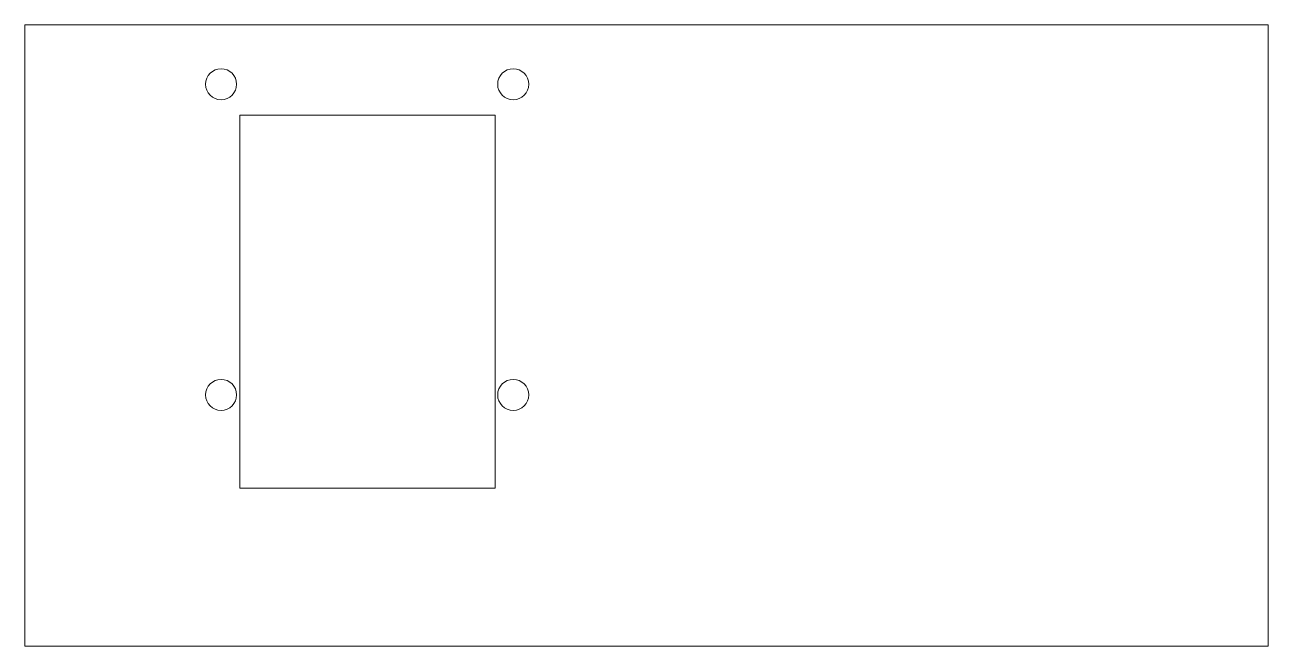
# Model space of a CAD drawing. Header units: inches. Extents: x 0 to 10, y 0 to 5.
import ezdxf

# ---------------------------------------------------------------- set-up
doc = ezdxf.new("R2010")
doc.units = ezdxf.units.IN
doc.header["$MEASUREMENT"] = 0

msp = doc.modelspace()

# ---------------------------------------------------------------- linework, layer by layer
at = {"color": 7, "linetype": 'Continuous', "lineweight": 15}
for p, q in [((10, 5), (0, 5)), ((0, 5), (0, 0)), ((10, 0), (10, 5)), ((3.784, 4.272), (1.728, 4.272)), ((1.728, 1.272), (1.728, 4.272)), ((3.784, 1.272), (3.784, 4.272)), ((3.784, 1.272), (1.728, 1.272)), ((0, 0), (10, 0))]:
    msp.add_line(p, q, dxfattribs=at)
for centre in [(1.578, 4.522), (3.928, 4.522), (1.578, 2.022), (3.928, 2.022)]:
    msp.add_circle(centre, 0.125, dxfattribs=at)

doc.saveas('drawing.dxf')
